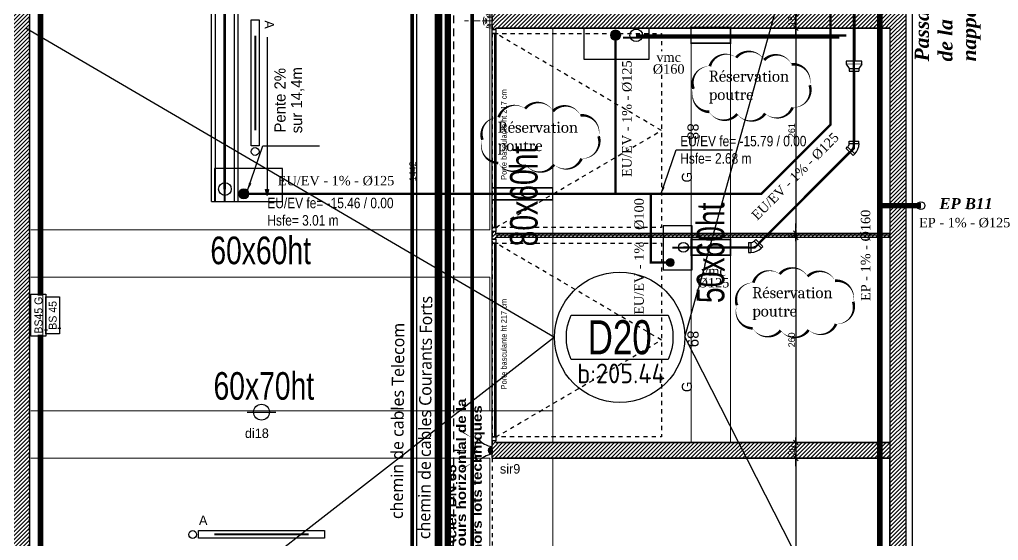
# Model space of a CAD drawing. Header units: centimetres. Extents: x 2452 to 16512, y -4226 to 6371.
# Drawn here: x 10836 to 12078, y 2597 to 3258 of the extents above; entities that cross this region are included whole.
import ezdxf
from ezdxf.enums import TextEntityAlignment as Align

# ---------------------------------------------------------------- set-up
doc = ezdxf.new("R2010")
doc.units = ezdxf.units.CM
doc.header["$PDMODE"] = 67
for name, pattern in [('ACAD_ISO02W100', [15, 12, -3]), ('prlm_ef', [0.165, 0.1, -0.065]), ('prlm_ep', [2.5, 1.25, -0.25, 0.25, -0.25, 0.25, -0.25]), ('prlm_eu', [2, 1.25, -0.25, 0.25, -0.25]), ('Style de ligne -1', [0.41664, 0.20828, -0.20836]), ('Style de ligne -11', [0.347222, 0.20828, -0.138942]), ('VW-01', [0.41656, 0.20828, -0.20828])]:
    doc.linetypes.add(name, pattern=pattern)
doc.layers.get('0').update_dxf_attribs({"color": 252, "lineweight": 18})
for name, color, linetype, lineweight in [('01_poutres', 40, 'Continuous', 20), ('01_texte_repere', 252, 'Continuous', 20), ('prlm-ELEC-BT', 1, 'Continuous', 25), ('prlm-ELEC-CFO', 1, 'Continuous', 25), ('prlm-ELEC-SSI', 6, 'Continuous', 25), ('prlm-TELECOM', 3, 'Continuous', 25)]:
    doc.layers.add(name, color=color, linetype=linetype, lineweight=lineweight)
for name, color, linetype in [('01_texte', 252, 'Continuous'), ('B GÈnÈral_Hatch', 252, 'Continuous'), ('B Général', 252, 'Continuous'), ('C ANNOTATIONS-cotation', 252, 'Continuous'), ('C ANNOTATIONS-prestations', 252, 'Continuous'), ('C ANNOTATIONS-texte', 252, 'Continuous'), ('prlm-BA', 30, 'Continuous'), ('prlm-CHAUFF', 30, 'Continuous'), ('prlm-EAU-EF', 161, 'Continuous'), ('prlm-EAU-EP', 141, 'Continuous'), ('prlm-EAU-EPEXT', 145, 'Continuous'), ('prlm-EAU-EUEV', 25, 'Continuous'), ('prlm-GT', 242, 'Continuous'), ('prlm-MOD', 64, 'Continuous'), ('prlm-VMC', 93, 'Continuous')]:
    doc.layers.add(name, color=color, linetype=linetype)
doc.layers.add('prlm-ZEROPLOT', color=254, linetype='Continuous', plot=False)
doc.styles.add('CEDREP', font='GILC____.TTF')
doc.styles.add('CEDTXT', font='isocp.shx')
doc.styles.add('CHAUFF', font='trebucbi.ttf', dxfattribs={"height": 0.001})
doc.styles.add('Eurostile', font='Eurosti.TTF')
doc.styles.add('prlm-eau-ef', font='ariblk.ttf', dxfattribs={"height": 18})
doc.styles.add('prlm-eau-ep', font='timesbi.ttf', dxfattribs={"height": 18})
doc.styles.add('prlm-eau-euev', font='pala.ttf', dxfattribs={"height": 18})
doc.styles.add('prlm-elec-cfo', font='comic.ttf', dxfattribs={"height": 12})
doc.styles.add('prlm-elec-ssi', font='comic.ttf', dxfattribs={"height": 12})
doc.styles.add('prlm-mod', font='cambriaz.ttf', dxfattribs={"height": 18})
doc.styles.add('prlm-vmc', font='pala.ttf', dxfattribs={"height": 14})
doc.styles.get("Standard").update_dxf_attribs({"font": 'isocp.shx', "height": 15})
doc.dimstyles.new('100é', dxfattribs={"dimtxt": 8.470801, "dimasz": 6.232178, "dimexe": 10, "dimexo": 25, "dimgap": 1, "dimtad": 1, "dimdec": 1, "dimtxsty": 'Eurostile', "dimblk": 'VW_SLASH', "dimblk1": 'VW_SLASH', "dimblk2": 'VW_SLASH', "dimcen": 0, "dimdle": 10, "dimazin": 0, "dimtfac": 1, "dimtdec": 1, "dimtix": 1, "dimtmove": 0, "dimatfit": 0, "dimldrblk": 'VW_FILLEDARROW', "dimfxl": 50.8, "dimfxlon": 1, "dimfrac": 2, "dimtolj": 1, "dimarcsym": 0})
doc.dimstyles.new('ISO-25', dxfattribs={"dimtxt": 2.5, "dimasz": 2.5, "dimexe": 1.25, "dimexo": 0.625, "dimtad": 1, "dimtxsty": 'Standard', "dimcen": 2.5, "dimadec": 0, "dimazin": 0, "dimtfac": 1, "dimtmove": 0, "dimatfit": 3, "dimfxl": 1, "dimarcsym": 0})
pattern_1 = [(45, (0, 0), (2.4253472, -2.6458333), [])]

# ---------------------------------------------------------------- blocks, each defined once
blk = doc.blocks.new('Parking Spaces-10')
at = {"layer": 'B Général', "linetype": 'Continuous'}
for p, q in [((0, 0), (0, 500)), ((263, 0), (263, 500)), ((263, 0), (263, 500)), ((526, 0), (526, 500)), ((0, 0), (263, 0)), ((263, 0), (526, 0))]:
    blk.add_line(p, q, dxfattribs=at)
at = {"layer": 'B Général', "extrusion": (0, 0, -1), "char_height": 14.12, "attachment_point": 5, "text_direction": (1, 0, 0), "line_spacing_factor": 0.894142, "style": 'Eurostile'}
for s, insert in [('88', (131.5, 250)), ('89', (394.5, 250))]:
    blk.add_mtext(s, dxfattribs=dict(at, insert=insert))
blk = doc.blocks.new('Porte basculante ht200cm')
at = {"layer": 'B Général', "linetype": 'Style de ligne -1', "ltscale": 25.4}
for p, q in [((-123, -2.5), (0, -212.5)), ((0, -212.5), (123, -2.5))]:
    blk.add_line(p, q, dxfattribs=at)
at = {"layer": 'B Général', "linetype": 'Continuous', "flags": 128}
for points in [[(-128, 2.5), (128, 2.5), (128, -2.5), (-128, -2.5)], [(-123, 2.5), (123, 2.5), (123, -0.5), (-123, -0.5)]]:
    blk.add_lwpolyline(points, close=True, dxfattribs=at)
at = {"layer": 'B Général', "flags": 128}
for points in [[(-128, 2.5), (-123, 2.5), (-123, -2.5), (-128, -2.5)], [(123, 2.5), (128, 2.5), (128, -2.5), (123, -2.5)]]:
    blk.add_lwpolyline(points, close=True, dxfattribs=at)
at = {"layer": 'B Général', "linetype": 'Style de ligne -1', "ltscale": 25.4, "flags": 128}
blk.add_lwpolyline([(-123, -2.5), (123, -2.5), (123, -212.5), (-123, -212.5)], close=True, dxfattribs=at)
at = {"layer": 'B Général', "insert": (-66, -238.4), "char_height": 12.9, "attachment_point": 1, "line_spacing_factor": 0.894142, "style": 'Eurostile'}
blk.add_mtext('G', dxfattribs=at)
at = {"layer": 'C ANNOTATIONS-prestations', "insert": (-62.6, -9), "char_height": 7.059, "attachment_point": 1, "line_spacing_factor": 0.894142, "style": 'Eurostile'}
blk.add_mtext('Porte basculante ht 217 cm', dxfattribs=at)
blk = doc.blocks.new('Parking Spaces-12')
at = {"layer": 'B Général', "linetype": 'Continuous'}
for p, q in [((0, 0), (0, 500)), ((357, 0), (357, 500)), ((0, 0), (357, 0))]:
    blk.add_line(p, q, dxfattribs=at)
at = {"layer": 'B Général', "insert": (178.5, 250), "char_height": 14.12, "attachment_point": 5, "line_spacing_factor": 0.894142, "style": 'Eurostile'}
blk.add_mtext('90', dxfattribs=at)
blk = doc.blocks.new('Groupe-129-1')
at = {"layer": 'C ANNOTATIONS-prestations', "linetype": 'Continuous'}
for p, q in [((10785.9, 3699.9), (10785.9, 3840.7)), ((10785.9, 3840.7), (10790.9, 3840.7)), ((10790.9, 3704.9), (10790.9, 3840.7)), ((10790.9, 3840.7), (10814.9, 3840.7)), ((10814.9, 3728.9), (10814.9, 3840.7)), ((10814.9, 3840.7), (10819.9, 3840.7)), ((10819.9, 3733.9), (10819.9, 3840.7)), ((11108.5, 3728.9), (10814.9, 3728.9)), ((11113.5, 3733.9), (10819.9, 3733.9)), ((11108.5, 3027.1), (11108.5, 3728.9)), ((11113.5, 3027.1), (11113.5, 3733.9)), ((11084.5, 3704.9), (10790.9, 3704.9)), ((11084.5, 3027.1), (11084.5, 3704.9)), ((11079.5, 3699.9), (10785.9, 3699.9)), ((11079.5, 3027.1), (11079.5, 3699.9)), ((11079.5, 3027.1), (11084.5, 3027.1)), ((11084.5, 3027.1), (11108.5, 3027.1)), ((11108.5, 3027.1), (11113.5, 3027.1))]:
    blk.add_line(p, q, dxfattribs=at)
blk = doc.blocks.new('Groupe-130-1')
at = {"layer": 'C ANNOTATIONS-prestations'}
blk.add_blockref('Groupe-129-1', (0, 0), dxfattribs=at)
at = {"layer": 'C ANNOTATIONS-prestations', "insert": (11031.9, 3448.1), "char_height": 9.412, "attachment_point": 1, "rotation": 90, "line_spacing_factor": 0.894142, "style": 'Eurostile'}
blk.add_mtext('Prévoir caissons CF2H\\Psur réseaux VMC ', dxfattribs=at)
blk = doc.blocks.new('xi.c125-45')
at = {"layer": 'prlm-VMC'}
for p, q in [((1.2, 18.1), (-0.8, 16.1)), ((8.1, 7.2), (-0.8, 16.1)), ((10.1, 9.2), (1.2, 18.1)), ((-6.2, 2.8), (-6.2, 0)), ((6.2, 2.8), (-6.2, 2.8)), ((6.2, 0), (-6.2, 0)), ((6.2, 2.8), (6.2, 0)), ((10.1, 9.2), (8.1, 7.2))]:
    blk.add_line(p, q, dxfattribs=at)
for radius in [18.8, 12.5, 6.25]:
    blk.add_arc((12.5, 2.8), radius, 135, 180, dxfattribs=at)
blk = doc.blocks.new('xi.epext')
at = {"layer": 'prlm-EAU-EPEXT', "color": 0, "linetype": 'ByBlock', "lineweight": -2}
blk.add_circle((0, 0), 5, dxfattribs=at)
blk = doc.blocks.new('xi.eu')
at = {"layer": 'prlm-EAU-EUEV', "linetype": 'ByBlock', "lineweight": -2}
h = blk.add_hatch(color=0, dxfattribs=at)
edge = h.paths.add_edge_path()
edge.add_arc((0, 0), 5, 0, 360)
at = {"layer": 'prlm-EAU-EUEV', "color": 0, "linetype": 'ByBlock', "lineweight": 5}
blk.add_circle((0, 0), 5, dxfattribs=at)
blk = doc.blocks.new('xi.vmcd125')
at = {"layer": 'prlm-VMC', "color": 0, "linetype": 'ByBlock', "lineweight": -2, "insert": (0, 0), "char_height": 12, "width": 37.848, "attachment_point": 2, "line_spacing_factor": 0.75, "style": 'prlm-vmc', "bg_fill": 3, "box_fill_scale": 1.1, "bg_fill_color": 256, "bg_fill_transparency": 0}
blk.add_mtext('vmc\\P%%C125', dxfattribs=at)
blk = doc.blocks.new('xi.vmcd160')
at = {"layer": 'prlm-VMC', "color": 0, "linetype": 'ByBlock', "lineweight": -2, "insert": (0, 0), "char_height": 12, "width": 38.038, "attachment_point": 2, "line_spacing_factor": 0.75, "style": 'prlm-vmc', "bg_fill": 3, "box_fill_scale": 1.1, "bg_fill_color": 256, "bg_fill_transparency": 0}
blk.add_mtext('vmc\\P%%C160', dxfattribs=at)
blk = doc.blocks.new('xi.r125-200')
at = {"layer": 'prlm-VMC'}
for p, q in [((-8.9, 10), (-12.7, 10)), ((-12.7, 10), (-12.7, -10)), ((-8.9, 10), (-3.4, 6.25)), ((-3.4, 6.25), (0, 6.25)), ((-3.4, -6.25), (-3.4, 6.25)), ((0, -6.25), (0, 6.25)), ((-12.7, -10), (-8.9, -10)), ((-8.9, -10), (-3.4, -6.25)), ((-3.4, -6.25), (0, -6.25))]:
    blk.add_line(p, q, dxfattribs=at)
at = {"layer": 'prlm-VMC', "const_width": 0.5}
blk.add_lwpolyline([(-8.9, -10.25), (-8.9, 10.25)], dxfattribs=at)
blk = doc.blocks.new('xi.chu')
at = {"layer": 'prlm-EAU-EUEV', "linetype": 'ByBlock', "lineweight": 5}
blk.add_hatch(color=0, dxfattribs=at).paths.add_polyline_path([(6.5, 0, 1), (-6.5, 0, 1)])
at = {"layer": 'prlm-EAU-EUEV', "color": 0, "linetype": 'ByBlock', "lineweight": 5}
blk.add_circle((0, 0), 6.5, dxfattribs=at)
blk = doc.blocks.new('A$C711F189D')
at = {"layer": '01_poutres', "color": 0}
for points in [[(2223, 955), (2223, -723)], [(2303, -467), (2303, -993)], [(2478.5, -467), (2478.5, -993)], [(2528.5, -467), (2528.5, -993)], [(1640.9, -723), (2223, -723)], [(1640.9, -783), (2223, -783)], [(2223, -783), (2223, -953)], [(1640.9, -953), (2303, -953)], [(1640.9, -1013), (2223, -1013)], [(2223, -1013), (2223, -1349.9)], [(2303, -1013), (2303, -1369.9)]]:
    blk.add_lwpolyline(points, dxfattribs=at)
at = {"layer": '01_texte', "color": 0}
for points in [[(2470.6, -859.4), (2731, 77)], [(1634.9, -467), (2305.3, -859.4)], [(2305.3, -859.4), (2305.3, -859.4), (1638.9, -1378)], [(2470.6, -859.4), (2731, -1369.9)]]:
    blk.add_lwpolyline(points, dxfattribs=at)
blk.add_lwpolyline([(2326.4, -831.3), (2449.5, -831.3, -0.21739), (2449.5, -887.5), (2326.4, -887.5, -0.21739), (2326.4, -831.3, 24.041595)], format="xyb", dxfattribs=at)
blk.add_circle((2388, -859.4), 82.7, dxfattribs=at)
for s, height, style, p in [('D20', 43.2, 'CEDREP', (2388, -859.4)), ('b:205.44', 25, 'CEDTXT', (2389.7, -905.3))]:
    blk.add_text(s, height=height, dxfattribs=dict(at, style=style)).set_placement(p, align=Align.MIDDLE_CENTER)
at = {"layer": '01_texte_repere', "color": 0, "char_height": 35, "width": 164.804, "attachment_point": 8, "style": 'CEDREP'}
for s, insert, rotation in [('80x60ht ', (2284.3, -680.2), 90), ('50x60ht ', (2521.3, -752.2), 90), ('60x60ht ', (1932.4, -767.2), 0.0002), ('60x70ht ', (1936.4, -939.2), 0.0002)]:
    blk.add_mtext(s, dxfattribs=dict(at, insert=insert, rotation=rotation))
blk = doc.blocks.new('xi.lumA')
at = {"layer": 'prlm-ELEC-CFO', "color": 0, "linetype": 'ByBlock', "lineweight": -2, "ltscale": 50}
blk.add_lwpolyline([(-80, -5), (-80, 5), (80, 5), (80, -5)], close=True, dxfattribs=at)
at = {"layer": 'prlm-ELEC-CFO', "color": 0, "linetype": 'ByBlock', "lineweight": 5, "ltscale": 50, "const_width": 2.6}
blk.add_lwpolyline([(-60, 0), (60, 0), (60, 0)], dxfattribs=at)
blk = doc.blocks.new('xi.dma')
at = {"layer": 'prlm-ELEC-CFO', "color": 0, "linetype": 'ACAD_ISO02W100', "lineweight": 5, "flags": 128}
for points in [[(0, 0), (0, 35)], [(-20, 0), (20, 0)]]:
    blk.add_lwpolyline(points, dxfattribs=at)
at = {"layer": 'prlm-ELEC-CFO', "color": 0, "linetype": 'ByBlock', "lineweight": 5}
for radius, start, end in [(9, 145, 191.803), (6.5, 145, 199.0387), (9, 55, 125), (5, 145, 207.3745), (6.5, 55, 125), (5, 55, 125), (5, 332.6255, 35), (6.5, 340.9613, 35), (9, 348.197, 35)]:
    blk.add_arc((0, 2.4), radius, start, end, dxfattribs=at)
blk = doc.blocks.new('xi.bs45')
at = {"layer": 'prlm-ELEC-SSI', "color": 0, "linetype": 'ByBlock', "lineweight": -2}
blk.add_lwpolyline([(-23.5, 17), (23.5, 17), (23.5, 0), (-23.5, 0)], close=True, dxfattribs=at)
at = {"layer": 'prlm-ZEROPLOT', "color": 254, "linetype": 'ByBlock', "lineweight": -2}
blk.add_lwpolyline([(-17, -2), (-17, 2)], dxfattribs=at)
at = {"layer": 'prlm-ELEC-SSI', "color": 0, "linetype": 'ByBlock', "lineweight": -2, "insert": (-0.2, 8.4), "char_height": 10, "width": 43.769, "attachment_point": 5, "style": 'prlm-elec-cfo', "bg_fill": 3, "box_fill_scale": 1, "bg_fill_color": 256, "bg_fill_transparency": 0}
blk.add_mtext('BS 45', dxfattribs=at)
blk = doc.blocks.new('xi.bs45g')
at = {"layer": 'prlm-ELEC-SSI', "color": 0, "linetype": 'ByBlock', "lineweight": -2}
blk.add_lwpolyline([(-26.5, 19), (26.5, 19), (26.5, 0), (-26.5, 0)], close=True, dxfattribs=at)
at = {"layer": 'prlm-ZEROPLOT', "color": 254, "linetype": 'ByBlock', "lineweight": -2}
blk.add_lwpolyline([(-19, -2), (-19, 2)], dxfattribs=at)
at = {"layer": 'prlm-ELEC-SSI', "color": 0, "linetype": 'ByBlock', "lineweight": -2, "insert": (0.1, 9.5), "char_height": 10, "width": 49.661, "attachment_point": 5, "style": 'prlm-elec-cfo', "bg_fill": 3, "box_fill_scale": 1, "bg_fill_color": 256, "bg_fill_transparency": 0}
blk.add_mtext('BS45 G', dxfattribs=at)
blk = doc.blocks.new('xi.sir')
at = {"layer": 'prlm-ELEC-SSI'}
blk.add_hatch(color=0, dxfattribs=at).paths.add_polyline_path([(-4.8, 0), (4.8, 0, 1)])
at = {"layer": 'prlm-ELEC-SSI', "color": 0, "flags": 128}
for points in [[(0, 30, 0, 2.25, 0), (0, 48.8, 0, 0, 0)], [(-15.9, 25.5, 0, 1.5, 0), (-23.8, 38.2, 0, 0, 0)], [(15.9, 25.5, 0, 1.5, 0), (23.8, 38.2, 0, 0, 0)]]:
    blk.add_lwpolyline(points, format="xyseb", dxfattribs=at)
blk.add_lwpolyline([(-4.8, 0), (4.8, 0)], dxfattribs=at)
at = {"layer": 'prlm-ELEC-SSI', "color": 0}
for centre, radius, start, end in [((0, 0), 22.5, 50.6187, 129.3813), ((-33, -4.1), 28.5, 8.2221, 48.8754), ((33, -4.1), 28.5, 131.1246, 171.7779), ((0, 0), 4.81, 0, 180)]:
    blk.add_arc(centre, radius, start, end, dxfattribs=at)
blk = doc.blocks.new('xi.DI')
at = {"layer": 'prlm-ELEC-SSI', "color": 0, "linetype": 'ByBlock', "lineweight": -2, "flags": 128}
blk.add_lwpolyline([(-18, 0), (18, 0)], dxfattribs=at)
at = {"layer": 'prlm-ELEC-SSI', "color": 0, "linetype": 'ByBlock', "lineweight": -2}
blk.add_circle((0, 0), 10, dxfattribs=at)
blk = doc.blocks.new('VW_SLASH')
at = {"linetype": 'ByBlock', "lineweight": -2}
blk.add_line((1.6, 0), (-1, 0), dxfattribs=at)
at = {"lineweight": 20, "flags": 128}
blk.add_lwpolyline([(0.5, 0.5), (-0.5, -0.5)], dxfattribs=at)
blk = doc.blocks.new('*D238')
at = {"layer": 'C ANNOTATIONS-cotation', "color": 0, "linetype": 'Continuous', "lineweight": -2, "transparency": 16777216}
blk.add_line((11821, 2695.2), (11821, 2350.8), dxfattribs=at)
at = {"layer": 'Defpoints', "color": 0, "linetype": 'Continuous', "transparency": 16777216}
for p in [(11899.5, 2701.4), (11821, 2344.6), (11899.5, 2344.6)]:
    blk.add_point(p, dxfattribs=at)
at = {"layer": 'C ANNOTATIONS-cotation', "color": 0, "linetype": 'Continuous', "lineweight": -2, "transparency": 16777216, "xscale": 6.232177734375, "yscale": 6.232177734375, "zscale": 6.232177734375}
for p, rotation in [((11821, 2701.4), 90), ((11821, 2344.6), 270)]:
    blk.add_blockref('VW_SLASH', p, dxfattribs=dict(at, rotation=rotation))
at = {"layer": 'C ANNOTATIONS-cotation', "color": 0, "linetype": 'Continuous', "lineweight": 5, "transparency": 16777216, "insert": (11815.8, 2523), "char_height": 8.47, "attachment_point": 5, "rotation": 90, "style": 'Eurostile'}
blk.add_mtext('\\A1;357', dxfattribs=at)
blk = doc.blocks.new('VW_FILLEDARROW')
at = {"linetype": 'Continuous'}
blk.add_hatch(color=250, dxfattribs=at).paths.add_polyline_path([(-1.6, 0.43), (0, 0), (-1.6, -0.43)])
at = {"flags": 128}
blk.add_lwpolyline([(-1.6, 0.43), (0, 0), (-1.6, -0.43)], close=True, dxfattribs=at)
blk = doc.blocks.new('*D239')
at = {"layer": 'C ANNOTATIONS-cotation', "color": 0, "linetype": 'Continuous', "lineweight": -2, "transparency": 16777216}
blk.add_line((11821, 2715.2), (11821, 2707.7), dxfattribs=at)
at = {"layer": 'Defpoints', "color": 0, "linetype": 'Continuous', "transparency": 16777216}
for p in [(11899.5, 2721.4), (11821, 2701.4), (11899.5, 2701.4)]:
    blk.add_point(p, dxfattribs=at)
at = {"layer": 'C ANNOTATIONS-cotation', "color": 0, "linetype": 'Continuous', "lineweight": -2, "transparency": 16777216, "xscale": 6.232177734375, "yscale": 6.232177734375, "zscale": 6.232177734375}
for p, rotation in [((11821, 2721.4), 90), ((11821, 2701.4), 270)]:
    blk.add_blockref('VW_SLASH', p, dxfattribs=dict(at, rotation=rotation))
at = {"layer": 'C ANNOTATIONS-cotation', "color": 0, "linetype": 'Continuous', "lineweight": 5, "transparency": 16777216, "insert": (11815.8, 2711.4), "char_height": 8.47, "attachment_point": 5, "rotation": 90, "style": 'Eurostile'}
blk.add_mtext('\\A1;20', dxfattribs=at)
blk = doc.blocks.new('*D240')
at = {"layer": 'C ANNOTATIONS-cotation', "color": 0, "linetype": 'Continuous', "lineweight": -2, "transparency": 16777216}
blk.add_line((11821, 2975.7), (11821, 2727.7), dxfattribs=at)
at = {"layer": 'Defpoints', "color": 0, "linetype": 'Continuous', "transparency": 16777216}
for p in [(11899.5, 2981.9), (11821, 2721.4), (11899.5, 2721.4)]:
    blk.add_point(p, dxfattribs=at)
at = {"layer": 'C ANNOTATIONS-cotation', "color": 0, "linetype": 'Continuous', "lineweight": -2, "transparency": 16777216, "xscale": 6.232177734375, "yscale": 6.232177734375, "zscale": 6.232177734375}
for p, rotation in [((11821, 2981.9), 90), ((11821, 2721.4), 270)]:
    blk.add_blockref('VW_SLASH', p, dxfattribs=dict(at, rotation=rotation))
at = {"layer": 'C ANNOTATIONS-cotation', "color": 0, "linetype": 'Continuous', "lineweight": 5, "transparency": 16777216, "insert": (11815.8, 2851.7), "char_height": 8.47, "attachment_point": 5, "rotation": 90, "style": 'Eurostile'}
blk.add_mtext('\\A1;260', dxfattribs=at)
blk = doc.blocks.new('*D241')
at = {"layer": 'C ANNOTATIONS-cotation', "color": 0, "linetype": 'Continuous', "lineweight": -2, "transparency": 16777216}
for p, q in [((11821, 2993.2), (11821, 2999.4)), ((11821, 2986.9), (11821, 2981.9)), ((11821, 2975.7), (11821, 2969.5))]:
    blk.add_line(p, q, dxfattribs=at)
at = {"layer": 'Defpoints', "color": 0, "linetype": 'Continuous', "transparency": 16777216}
for p in [(11821, 2981.9), (11899.5, 2981.9), (11908.1, 2986.9)]:
    blk.add_point(p, dxfattribs=at)
at = {"layer": 'C ANNOTATIONS-cotation', "color": 0, "linetype": 'Continuous', "lineweight": -2, "transparency": 16777216, "xscale": 6.232177734375, "yscale": 6.232177734375, "zscale": 6.232177734375}
for p, rotation in [((11821, 2986.9), 270), ((11821, 2981.9), 90)]:
    blk.add_blockref('VW_SLASH', p, dxfattribs=dict(at, rotation=rotation))
at = {"layer": 'C ANNOTATIONS-cotation', "color": 0, "linetype": 'Continuous', "lineweight": 5, "transparency": 16777216, "insert": (11815.8, 2984.4), "char_height": 8.47, "attachment_point": 5, "rotation": 90, "style": 'Eurostile'}
blk.add_mtext('\\A1;5', dxfattribs=at)
blk = doc.blocks.new('*D242')
at = {"layer": 'C ANNOTATIONS-cotation', "color": 0, "linetype": 'Continuous', "lineweight": -2, "transparency": 16777216}
blk.add_line((11821, 3241.2), (11821, 2993.2), dxfattribs=at)
at = {"layer": 'Defpoints', "color": 0, "linetype": 'Continuous', "transparency": 16777216}
for p in [(11908.1, 3247.4), (11821, 2986.9), (11908.1, 2986.9)]:
    blk.add_point(p, dxfattribs=at)
at = {"layer": 'C ANNOTATIONS-cotation', "color": 0, "linetype": 'Continuous', "lineweight": -2, "transparency": 16777216, "xscale": 6.232177734375, "yscale": 6.232177734375, "zscale": 6.232177734375}
for p, rotation in [((11821, 3247.4), 90), ((11821, 2986.9), 270)]:
    blk.add_blockref('VW_SLASH', p, dxfattribs=dict(at, rotation=rotation))
at = {"layer": 'C ANNOTATIONS-cotation', "color": 0, "linetype": 'Continuous', "lineweight": 5, "transparency": 16777216, "insert": (11815.8, 3117.2), "char_height": 8.47, "attachment_point": 5, "rotation": 90, "style": 'Eurostile'}
blk.add_mtext('\\A1;261', dxfattribs=at)
blk = doc.blocks.new('*D243')
at = {"layer": 'C ANNOTATIONS-cotation', "color": 0, "linetype": 'Continuous', "lineweight": -2, "transparency": 16777216}
blk.add_line((11821, 3259.2), (11821, 3253.7), dxfattribs=at)
at = {"layer": 'Defpoints', "color": 0, "linetype": 'Continuous', "transparency": 16777216}
for p in [(11908.1, 3265.4), (11821, 3247.4), (11908.1, 3247.4)]:
    blk.add_point(p, dxfattribs=at)
at = {"layer": 'C ANNOTATIONS-cotation', "color": 0, "linetype": 'Continuous', "lineweight": -2, "transparency": 16777216, "xscale": 6.232177734375, "yscale": 6.232177734375, "zscale": 6.232177734375}
for p, rotation in [((11821, 3265.4), 90), ((11821, 3247.4), 270)]:
    blk.add_blockref('VW_SLASH', p, dxfattribs=dict(at, rotation=rotation))
at = {"layer": 'C ANNOTATIONS-cotation', "color": 0, "linetype": 'Continuous', "lineweight": 5, "transparency": 16777216, "insert": (11815.8, 3256.4), "char_height": 8.47, "attachment_point": 5, "rotation": 90, "style": 'Eurostile'}
blk.add_mtext('\\A1;18', dxfattribs=at)
blk = doc.blocks.new('*D244')
at = {"layer": 'C ANNOTATIONS-cotation', "color": 0, "linetype": 'Continuous', "lineweight": -2, "transparency": 16777216}
blk.add_line((11821, 3519.7), (11821, 3271.7), dxfattribs=at)
at = {"layer": 'Defpoints', "color": 0, "linetype": 'Continuous', "transparency": 16777216}
for p in [(11908.1, 3525.9), (11821, 3265.4), (11908.1, 3265.4)]:
    blk.add_point(p, dxfattribs=at)
at = {"layer": 'C ANNOTATIONS-cotation', "color": 0, "linetype": 'Continuous', "lineweight": -2, "transparency": 16777216, "xscale": 6.232177734375, "yscale": 6.232177734375, "zscale": 6.232177734375}
for p, rotation in [((11821, 3525.9), 90), ((11821, 3265.4), 270)]:
    blk.add_blockref('VW_SLASH', p, dxfattribs=dict(at, rotation=rotation))
at = {"layer": 'C ANNOTATIONS-cotation', "color": 0, "linetype": 'Continuous', "lineweight": 5, "transparency": 16777216, "insert": (11815.8, 3395.7), "char_height": 8.47, "attachment_point": 5, "rotation": 90, "style": 'Eurostile'}
blk.add_mtext('\\A1;261', dxfattribs=at)
blk = doc.blocks.new('*D340')
at = {"layer": 'C ANNOTATIONS-cotation', "color": 0, "linetype": 'Continuous', "lineweight": -2, "transparency": 16777216}
for p, q in [((11346, 3786.4), (11330, 3786.4)), ((11340, 2350.8), (11340, 3780.2))]:
    blk.add_line(p, q, dxfattribs=at)
at = {"layer": 'Defpoints', "color": 0, "linetype": 'Continuous', "transparency": 16777216}
for p in [(11340, 3786.4), (11371, 3786.4), (11609, 2344.6)]:
    blk.add_point(p, dxfattribs=at)
at = {"layer": 'C ANNOTATIONS-cotation', "color": 0, "linetype": 'Continuous', "lineweight": -2, "transparency": 16777216, "xscale": 6.232177734375, "yscale": 6.232177734375, "zscale": 6.232177734375}
for p, rotation in [((11340, 3786.4), 90), ((11340, 2344.6), 270)]:
    blk.add_blockref('VW_SLASH', p, dxfattribs=dict(at, rotation=rotation))
at = {"layer": 'C ANNOTATIONS-cotation', "color": 0, "linetype": 'Continuous', "lineweight": 5, "transparency": 16777216, "insert": (11334.8, 3065.5), "char_height": 8.47, "attachment_point": 5, "rotation": 90, "style": 'Eurostile'}
blk.add_mtext('\\A1;1442', dxfattribs=at)

msp = doc.modelspace()

# ---------------------------------------------------------------- hatches: boundary and pattern name
at = {"layer": 'B GÈnÈral_Hatch', "linetype": 'Continuous'}
h = msp.add_hatch(dxfattribs=at)
h.set_pattern_fill('50_BETON', color=256, style=0, pattern_type=2)
h.set_pattern_definition(pattern_1)
h.paths.add_polyline_path([(11960.45, 5437.89), (11940.45, 5437.89), (11940.45, 2334.49), (11960.45, 2334.49)])
h = msp.add_hatch(dxfattribs=at)
h.set_pattern_fill('50_BETON', color=256, style=0, pattern_type=2)
h.set_pattern_definition(pattern_1)
h.paths.add_polyline_path([(10848.39, 1634), (10848.39, 3830.39), (10823.39, 3810.39), (10823.39, 1634)])
h = msp.add_hatch(dxfattribs=at)
h.set_pattern_fill('50_BETON', color=256, style=0, pattern_type=2)
h.set_pattern_definition(pattern_1)
h.paths.add_polyline_path([(11435.45, 3245.39), (11440.45, 3245.39), (11440.45, 3267.39), (11435.45, 3267.39)])
h = msp.add_hatch(dxfattribs=at)
h.set_pattern_fill('50_BETON', color=256, style=0, pattern_type=2)
h.set_pattern_definition(pattern_1)
h.paths.add_polyline_path([(11940.45, 3247.39), (11940.45, 3265.39), (11440.45, 3265.39), (11440.45, 3247.39)])
msp.add_hatch(color=250, dxfattribs=at).paths.add_polyline_path([(11152.01, 3042.5), (11150, 3035), (11147.99, 3042.5)])
h = msp.add_hatch(dxfattribs=at)
h.set_pattern_fill('50_BETON', color=256, style=0, pattern_type=2)
h.set_pattern_definition(pattern_1)
h.paths.add_polyline_path([(11435.45, 2979.39), (11440.45, 2979.39), (11440.45, 2989.39), (11435.45, 2989.39)])
h = msp.add_hatch(dxfattribs=at)
h.set_pattern_fill('50_BETON', color=256, style=0, pattern_type=2)
h.set_pattern_definition(pattern_1)
h.paths.add_polyline_path([(11940.45, 2986.89), (11440.45, 2986.89), (11440.45, 2981.89), (11940.45, 2981.89)])
h = msp.add_hatch(dxfattribs=at)
h.set_pattern_fill('50_BETON', color=256, style=0, pattern_type=2)
h.set_pattern_definition(pattern_1)
h.paths.add_polyline_path([(11435.45, 2723.39), (11435.45, 2701.39), (11440.45, 2721.39), (11440.45, 2723.39)])
h = msp.add_hatch(dxfattribs=at)
h.set_pattern_fill('50_BETON', color=256, style=0, pattern_type=2)
h.set_pattern_definition(pattern_1)
h.paths.add_polyline_path([(11940.45, 2721.39), (11440.45, 2721.39), (11435.45, 2701.39), (11940.45, 2701.39)])

# ---------------------------------------------------------------- linework, layer by layer
at = {"layer": 'B Général', "linetype": 'Continuous', "lineweight": 18}
for p, q in [((11960.45, 5437.89), (11960.45, 2334.49)), ((10848.39, 3830.39), (10848.39, 1634)), ((11435.45, 3245.39), (11435.45, 3267.39)), ((11440.45, 3245.39), (11440.45, 3247.39)), ((11440.45, 3247.39), (11940.45, 3247.39)), ((11940.45, 3247.39), (11940.45, 2334.49)), ((11435.45, 2979.39), (11435.45, 2989.39)), ((11440.45, 2986.89), (11440.45, 2989.39)), ((11440.45, 2986.89), (11940.45, 2986.89)), ((11440.45, 2979.39), (11440.45, 2981.89)), ((11440.45, 2981.89), (11940.45, 2981.89)), ((11435.45, 2701.39), (11435.45, 2723.39)), ((11440.45, 2721.39), (11440.45, 2723.39)), ((11440.45, 2721.39), (11940.45, 2721.39)), ((11435.45, 2701.39), (11940.45, 2701.39))]:
    msp.add_line(p, q, dxfattribs=at)
at = {"layer": 'B Général', "linetype": 'Continuous'}
for p, q in [((11960.45, 5437.89), (11960.45, 2334.49)), ((10848.39, 3830.39), (10848.39, 1634)), ((11435.45, 2701.39), (11435.45, 3525.89)), ((11435.45, 3245.39), (11435.45, 3267.39)), ((11440.45, 3245.39), (11435.45, 3245.39)), ((11440.45, 3245.39), (11440.45, 3247.39)), ((11440.45, 3247.39), (11940.45, 3247.39)), ((11940.45, 3247.39), (11940.45, 2334.49)), ((11150, 3236), (11150, 3035)), ((11440.45, 2989.39), (11435.45, 2989.39)), ((11435.45, 2979.39), (11435.45, 2989.39)), ((11440.45, 2986.89), (11440.45, 2989.39)), ((11440.45, 2986.89), (11940.45, 2986.89)), ((11440.45, 2979.39), (11440.45, 2981.89)), ((11440.45, 2981.89), (11940.45, 2981.89)), ((11940.45, 2981.89), (11940.45, 2986.89)), ((11440.45, 2979.39), (11435.45, 2979.39)), ((11440.45, 2723.39), (11435.45, 2723.39)), ((11435.45, 2701.39), (11435.45, 2723.39)), ((11440.45, 2731.39), (11440.45, 2723.39)), ((11440.45, 2721.39), (11940.45, 2721.39)), ((11435.45, 2701.39), (11940.45, 2701.39))]:
    msp.add_line(p, q, dxfattribs=at)
at = {"layer": 'B Général', "linetype": 'VW-01', "lineweight": 18, "ltscale": 25.4}
msp.add_line((11925.46, 2344.49), (11925.46, 4689.39), dxfattribs=at)
at = {"layer": 'B Général', "linetype": 'VW-01', "ltscale": 25.4, "flags": 128}
msp.add_lwpolyline([(10848.39, 3786.35), (11435.45, 3786.35), (11435.45, 2324.49), (10848.39, 2324.49)], close=True, dxfattribs=at)
at = {"layer": 'B Général', "flags": 128}
msp.add_lwpolyline([(11152.01, 3042.5), (11150, 3035), (11147.99, 3042.5)], close=True, dxfattribs=at)
at = {"layer": 'prlm-EAU-EP', "linetype": 'prlm_ep', "ltscale": 20, "flags": 128}
for points in [[(11889.93, 2324.49, 7, 7, 0), (11889.93, 2357.98, 7, 7, 0), (11927.69, 2357.98, 7, 7, 0), (11927.69, 2357.98, 7, 7, 0), (11927.69, 2357.98, 7, 7, 0), (11927.69, 3556.18, 7, 7, 0), (11979.7, 3556.18, 0, 0, 0)], [(10862.38, 2134.26, 7, 7, 0), (10862.38, 3287.13, 7, 7, 0), (9548.63, 3287.13, 7, 7, 0), (9548.63, 2927.19, 0, 0, 0)]]:
    msp.add_lwpolyline(points, format="xyseb", dxfattribs=at)
at = {"layer": 'prlm-EAU-EP', "linetype": 'prlm_ep', "ltscale": 20, "const_width": 7, "flags": 128}
msp.add_lwpolyline([(11979.7, 3022), (11927.69, 3022)], dxfattribs=at)
at = {"layer": 'prlm-EAU-EUEV', "linetype": 'prlm_eu', "ltscale": 50, "const_width": 3, "flags": 128}
for points in [[(11592.22, 3238.48), (11592.22, 3036.97)], [(11666.59, 2949.86), (11637.16, 2949.86), (11637.16, 3036.97)]]:
    msp.add_lwpolyline(points, dxfattribs=at)
at = {"layer": 'prlm-ELEC-CFO', "ltscale": 25}
for centre in [(11134.84, 3090.69), (11055.59, 2604.63)]:
    msp.add_circle(centre, 4.91, dxfattribs=at)
at = {"layer": 'prlm-GT'}
for points in [[(11083.39, 3027.11), (11169.39, 3027.11), (11169.39, 3069.13), (11083.39, 3069.13)], [(11689.44, 2996.58), (11652.44, 2996.58), (11652.44, 2940.53), (11689.44, 2940.53)]]:
    msp.add_lwpolyline(points, close=True, dxfattribs=at)
at = {"layer": 'prlm-MOD', "ltscale": 25}
for p, q in [((11894.37, 3185.78), (11894.37, 4024.99)), ((11895.37, 3185.78), (11895.37, 4024.57)), ((11095.96, 3027.11), (11095.96, 3716.36)), ((11096.96, 3027.11), (11096.96, 3717.36)), ((11601.86, 3235.89), (11875.87, 3235.89)), ((11601.86, 3234.89), (11875.87, 3234.89))]:
    msp.add_line(p, q, dxfattribs=at)
at = {"layer": 'prlm-MOD'}
for p, q in [((11894.37, 3095.06), (11894.37, 3185.78)), ((11895.37, 3094.64), (11895.37, 3185.78)), ((11768.81, 2969.51), (11894.37, 3095.06)), ((11769.23, 2968.51), (11895.37, 3094.64)), ((11664.56, 2969.51), (11768.81, 2969.51)), ((11664.56, 2968.51), (11769.23, 2968.51))]:
    msp.add_line(p, q, dxfattribs=at)
at = {"layer": 'prlm-MOD', "const_width": 2}
for points in [[(11687.95, 3228.14), (11687.95, 3248.14), (11737.95, 3248.14), (11737.95, 3228.14), (11687.95, 3228.14)], [(11512.44, 3044.47), (11512.44, 3029.47), (11435.45, 3029.47), (11435.45, 3044.47), (11512.44, 3044.47)], [(11687.95, 2959.01), (11687.95, 2979.01), (11737.95, 2979.01), (11737.95, 2959.01), (11687.95, 2959.01)]]:
    msp.add_lwpolyline(points, dxfattribs=at)
at = {"layer": 'prlm-MOD'}
for points in [[(11745.25, 3209.94, 0, 3.5, 0.5205671), (11711.83, 3198.92, 0, 3.5, 0.5205671), (11711.83, 3198.92, 0, 3.5, 0.5205671), (11691.16, 3170.33, 0, 3.5, 0.5205671), (11691.16, 3170.33, 0, 3.5, 0.5205671), (11711.14, 3141.06, 0, 3.5, 0.5205671), (11711.14, 3141.06, 0, 3.5, 0.5205671), (11746.63, 3138.31, 0, 3.5, 0.5205671), (11746.63, 3138.31, 0, 3.5, 0.5205671), (11782.11, 3139, 0, 3.5, 0.5205671), (11782.11, 3139, 0, 3.5, 0.5205671), (11816.91, 3146.57, 0, 3.5, 0.5205671), (11816.91, 3146.57, 0, 3.5, 0.5205671), (11838.62, 3174.81, 0, 3.5, 0.5205671), (11838.62, 3174.81, 0, 3.5, 0.5205671), (11815.53, 3201.33, 0, 3.5, 0.5205671), (11815.53, 3201.33, 0, 3.5, 0.5205671), (11780.74, 3206.84, 0, 3.5, 0.5205671), (11780.74, 3206.84, 0, 3.5, 0.5205671)], [(11477.37, 3145.13, 0, 3.5, 0.5205671), (11443.95, 3134.11, 0, 3.5, 0.5205671), (11443.95, 3134.11, 0, 3.5, 0.5205671), (11423.28, 3105.52, 0, 3.5, 0.5205671), (11423.28, 3105.52, 0, 3.5, 0.5205671), (11443.26, 3076.25, 0, 3.5, 0.5205671), (11443.26, 3076.25, 0, 3.5, 0.5205671), (11478.75, 3073.5, 0, 3.5, 0.5205671), (11478.75, 3073.5, 0, 3.5, 0.5205671), (11514.24, 3074.19, 0, 3.5, 0.5205671), (11514.24, 3074.19, 0, 3.5, 0.5205671), (11549.03, 3081.76, 0, 3.5, 0.5205671), (11549.03, 3081.76, 0, 3.5, 0.5205671), (11570.74, 3110, 0, 3.5, 0.5205671), (11570.74, 3110, 0, 3.5, 0.5205671), (11547.65, 3136.52, 0, 3.5, 0.5205671), (11547.65, 3136.52, 0, 3.5, 0.5205671), (11512.86, 3142.03, 0, 3.5, 0.5205671), (11512.86, 3142.03, 0, 3.5, 0.5205671)], [(11800.39, 2935.2, 0, 3.5, 0.5205671), (11766.98, 2924.18, 0, 3.5, 0.5205671), (11766.98, 2924.18, 0, 3.5, 0.5205671), (11746.3, 2895.59, 0, 3.5, 0.5205671), (11746.3, 2895.59, 0, 3.5, 0.5205671), (11766.29, 2866.32, 0, 3.5, 0.5205671), (11766.29, 2866.32, 0, 3.5, 0.5205671), (11801.77, 2863.57, 0, 3.5, 0.5205671), (11801.77, 2863.57, 0, 3.5, 0.5205671), (11837.26, 2864.26, 0, 3.5, 0.5205671), (11837.26, 2864.26, 0, 3.5, 0.5205671), (11872.06, 2871.83, 0, 3.5, 0.5205671), (11872.06, 2871.83, 0, 3.5, 0.5205671), (11893.76, 2900.07, 0, 3.5, 0.5205671), (11893.76, 2900.07, 0, 3.5, 0.5205671), (11870.68, 2926.59, 0, 3.5, 0.5205671), (11870.68, 2926.59, 0, 3.5, 0.5205671), (11835.88, 2932.1, 0, 3.5, 0.5205671), (11835.88, 2932.1, 0, 3.5, 0.5205671)]]:
    msp.add_lwpolyline(points, format="xyseb", close=True, dxfattribs=at)
at = {"layer": 'prlm-VMC', "ltscale": 25}
for p, q in [((11893.87, 4015.98), (11893.87, 3205.54)), ((11895.87, 4015.98), (11895.87, 3205.54)), ((11095.66, 3043), (11095.66, 3697.26)), ((11097.26, 3043), (11097.26, 3697.26)), ((11618.42, 3238.94), (11884.87, 3238.94)), ((11618.42, 3237.34), (11884.87, 3237.34)), ((11894.24, 3192.84), (11894.24, 3103.69)), ((11895.49, 3192.84), (11895.49, 3103.69)), ((11774.23, 2975.1), (11888.77, 3090.49)), ((11775.12, 2974.22), (11889.66, 3089.61)), ((11678.41, 2969.63), (11761.03, 2969.63)), ((11678.41, 2968.38), (11761.03, 2968.38))]:
    msp.add_line(p, q, dxfattribs=at)
at = {"layer": 'prlm-VMC'}
for centre, radius in [((11618.42, 3238.14), 8), ((11096.46, 3043), 8), ((11678.41, 2969.01), 6.25)]:
    msp.add_circle(centre, radius, dxfattribs=at)
at = {"layer": 'prlm-ZEROPLOT'}
msp.add_lwpolyline([(10820.39, 3517.39), (11968.45, 3517.39), (11968.45, 2312.49), (10820.39, 2312.49)], close=True, dxfattribs=at)

# ---------------------------------------------------------------- block references
at = {"layer": 'B Général'}
msp.add_blockref('Groupe-130-1', (0, 0), dxfattribs=at)
for name, p, rotation in [('Porte basculante ht200cm', (11437.95, 3117.39), 89.99999999668681), ('Porte basculante ht200cm', (11437.95, 2851.39), 89.99999999668681), ('Parking Spaces-12', (11940.45, 2344.39), 90)]:
    msp.add_blockref(name, p, dxfattribs=dict(at, rotation=rotation))
at = {"layer": 'B Général', "xscale": -1, "rotation": 90}
msp.add_blockref('Parking Spaces-10', (11940.45, 3247.39), dxfattribs=at)
at = {"layer": 'prlm-EAU-EPEXT'}
msp.add_blockref('xi.epext', (11979.7, 3022), dxfattribs=at)
at = {"layer": 'prlm-EAU-EUEV'}
for p in [(11592.22, 3238.48), (11120.4, 3036.97)]:
    msp.add_blockref('xi.chu', p, dxfattribs=at)
at = {"layer": 'prlm-EAU-EUEV', "ltscale": 50, "xscale": -1, "rotation": 180.2332849437198}
msp.add_blockref('xi.eu', (11661.59, 2949.86), dxfattribs=at)
at = {"layer": 'prlm-ELEC-CFO'}
for name, p, rotation in [('xi.dma', (11435.45, 3256.39), 90), ('xi.lumA', (11134.96, 3177.76), 270)]:
    msp.add_blockref(name, p, dxfattribs=dict(at, rotation=rotation))
msp.add_blockref('xi.lumA', (11142.92, 2604.89), dxfattribs=at)
at = {"layer": 'prlm-ELEC-SSI', "rotation": 0.001060557933219683}
msp.add_blockref('xi.DI', (11142.92, 2759.89), dxfattribs=at)
at = {"layer": 'prlm-ELEC-SSI', "lineweight": 20, "rotation": 89.99999999999999}
msp.add_blockref('xi.sir', (11435.45, 2711.39), dxfattribs=at)
at = {"layer": 'prlm-VMC', "rotation": 270}
msp.add_blockref('xi.r125-200', (11894.87, 3192.84), dxfattribs=at)
at = {"layer": 'prlm-VMC', "ltscale": 25}
for p, rotation in [((11894.87, 3103.69), 180), ((11774.67, 2974.66), 135)]:
    msp.add_blockref('xi.c125-45', p, dxfattribs=dict(at, rotation=rotation))

# ---------------------------------------------------------------- texts
at = {"layer": 'C ANNOTATIONS-texte', "color": 7, "insert": (11159.34, 3155.77), "char_height": 14.118, "width": 156.302, "attachment_point": 2, "rotation": 90, "line_spacing_factor": 0.894142, "style": 'Eurostile'}
msp.add_mtext('Pente 2%\\Psur 14,4m\\P', dxfattribs=at)
at = {"layer": 'prlm-CHAUFF', "insert": (11306.75, 2624.31), "char_height": 15.4811, "attachment_point": 1, "rotation": 89.50132, "style": 'CHAUFF'}
msp.add_mtext_dynamic_manual_height_columns('chemin de cables Telecom', width=325.2017, gutter_width=75, heights=[0], dxfattribs=at)
at = {"layer": 'prlm-EAU-EF', "color": 5, "linetype": 'prlm_ef', "ltscale": 100, "insert": (11378.22, 2443.96), "char_height": 12, "width": 543.6853, "attachment_point": 1, "rotation": 90, "style": 'prlm-eau-ef'}
msp.add_mtext('Colonne séche Acier DN 65', dxfattribs=at)
at = {"layer": 'prlm-EAU-EP', "insert": (11971.81, 3205.06), "char_height": 18, "attachment_point": 1, "rotation": 90, "style": 'prlm-eau-ep'}
msp.add_mtext_dynamic_manual_height_columns('Passage des EP et de la VMC en nappe', width=225.9332, gutter_width=90, heights=[0], dxfattribs=at)
at = {"layer": 'prlm-EAU-EP', "insert": (11903.49, 2900.99), "char_height": 12, "width": 151.0859, "attachment_point": 1, "rotation": 90, "style": 'prlm-eau-euev'}
msp.add_mtext('EP - 1% - %%C160', dxfattribs=at)
at = {"layer": 'prlm-EAU-EP', "insert": (11977.43, 3006.51), "char_height": 12, "width": 151.0859, "attachment_point": 1, "style": 'prlm-eau-euev'}
msp.add_mtext('EP - 1% - %%C125', dxfattribs=at)
at = {"layer": 'prlm-EAU-EPEXT', "insert": (12003.15, 3031.54), "char_height": 14, "width": 86.1947, "attachment_point": 1, "style": 'prlm-eau-ep'}
msp.add_mtext('EP B11', dxfattribs=at)
at = {"layer": 'prlm-EAU-EUEV', "char_height": 12, "width": 190.7565, "attachment_point": 1, "style": 'prlm-eau-euev'}
for s, insert, rotation in [('EU/EV - 1% - %%C125', (11600.6, 3058.43), 90), ('EU/EV - 1% - %%C125', (11763.53, 3011.29), 45), ('EU/EV - 1% - %%C100', (11616.06, 2883.52), 90)]:
    msp.add_mtext(s, dxfattribs=dict(at, insert=insert, rotation=rotation))
at = {"layer": 'prlm-EAU-EUEV', "style": 'prlm-eau-euev'}
for s, insert, char_height, width, attachment_point in [('\\pxt15000;{\\fArial Narrow|b0|i0|c0|p34;EU/EV fe= -15.79 / 0.00 Hsfe= 2.68 m}', (11674.3, 3092.83), 13.2, 176.441, 4), ('EU/EV - 1% - %%C125', (11163.48, 3059.75), 12, 190.7565, 1), ('\\pxt15000;{\\fArial Narrow|b0|i0|c0|p34;EU/EV fe= -15.46 / 0.00 Hsfe= 3.01 m}', (11150.36, 3014.27), 13.2, 176.441, 4)]:
    msp.add_mtext(s, dxfattribs=dict(at, insert=insert, char_height=char_height, width=width, attachment_point=attachment_point))
at = {"layer": 'prlm-ELEC-BT', "linetype": 'prlm_ef', "ltscale": 100, "insert": (11341.47, 2598.82), "char_height": 15.4811, "attachment_point": 1, "rotation": 89.50132, "style": 'CHAUFF'}
msp.add_mtext_dynamic_manual_height_columns('chemin de cables Courants Forts', width=395.6489, gutter_width=75, heights=[0], dxfattribs=at)
at = {"layer": 'prlm-MOD', "char_height": 14, "width": 1.3263, "attachment_point": 1, "style": 'prlm-mod'}
for insert in [(11710.47, 3193.32), (11765.61, 2918.58)]:
    msp.add_mtext('Réservation\\Ppoutre', dxfattribs=dict(at, insert=insert))
at = {"layer": 'prlm-MOD', "insert": (11442.59, 3128.51), "char_height": 14, "width": 1.3263, "attachment_point": 1, "rotation": 360, "style": 'prlm-mod'}
msp.add_mtext('Réservation\\Ppoutre', dxfattribs=at)
at = {"layer": 'prlm-MOD', "linetype": 'prlm_ef', "ltscale": 100, "insert": (11390.43, 2442.44), "char_height": 12, "width": 345.1091, "attachment_point": 1, "rotation": 90, "style": 'prlm-eau-ef'}
msp.add_mtext('Flocage du parcours horizontal de la colonne sèche hors lots techniques', dxfattribs=at)

# ---------------------------------------------------------------- dimensions: what is measured, and where the dimension line sits
at = {"layer": 'C ANNOTATIONS-cotation', "color": 7, "linetype": 'Continuous', "lineweight": 5}
for base, p1, p2, picture, middle in [((11821.0169459, 3265.44811394), (11908.13019468, 3525.94811396), (11908.13019466, 3265.44811394), '*D244', (11815.78154551, 3395.69811395)), ((11821.02, 3247.45), (11908.13, 3265.45), (11908.13, 3247.45), '*D243', (11815.78, 3256.45)), ((11821.01694589, 2986.94811395), (11908.13019466, 3247.44811396), (11908.13019466, 2986.94811395), '*D242', (11815.78154549, 3117.19811396)), ((11821.02, 2981.95), (11908.13, 2986.95), (11899.47, 2981.95), '*D241', (11815.78, 2984.45)), ((11821.01694587, 2721.44811396), (11899.46994063, 2981.94811395), (11899.46994063, 2721.44811396), '*D240', (11815.78154548, 2851.69811396)), ((11821.02, 2701.45), (11899.47, 2721.45), (11899.47, 2701.45), '*D239', (11815.78, 2711.45)), ((11821.02, 2344.55), (11899.47, 2701.45), (11899.47, 2344.55), '*D238', (11815.78, 2523))]:
    dim = msp.add_linear_dim(base=base, p1=p1, p2=p2, angle=90, dimstyle='100é', override={"dimtxt": 8.470801, "dimdec": 0, "dimpost": '<>', "dimtxsty": 'Eurostile', "dimse1": 1, "dimse2": 1, "dimtmove": 2}, dxfattribs=at)
    dim.commit()
    dim.dimension.update_dxf_attribs({"geometry": picture, "text_midpoint": middle})

# ---------------------------------------------------------------- leaders
at = {"layer": 'prlm-EAU-EUEV'}
for points in [[(11125.35, 3041.18), (11144.59, 3097.74), (11216.33, 3097.74)], [(11649.81, 3036.26), (11669.05, 3092.83), (11740.79, 3092.83)]]:
    msp.add_leader(points, dimstyle='ISO-25', override={"dimasz": 10, "dimgap": 0.625, "dimtad": 0}, dxfattribs=at)

# ---------------------------------------------------------------- next in the draw order: block references
at = {"layer": 'prlm-VMC'}
for name, p in [('xi.vmcd160', (11659.61, 3216.46)), ('xi.vmcd125', (11716.46, 2945.23))]:
    msp.add_blockref(name, p, dxfattribs=at)

# ---------------------------------------------------------------- next in the draw order: linework, layer by layer
at = {"layer": 'prlm-EAU-EF', "linetype": 'prlm_ef', "ltscale": 100, "const_width": 4, "flags": 128}
msp.add_lwpolyline([(7096.34, 3799.24), (7096.34, 3849.77), (7096.34, 4051.75), (11381.54, 4051.75), (11381.54, 1665.27), (11865.51, 1665.27), (11642.53, 304.31), (12400.42, 170.63), (12305.13, -393.05)], dxfattribs=at)
at = {"layer": 'prlm-EAU-EF', "linetype": 'prlm_ef', "ltscale": 300, "const_width": 5, "flags": 128}
msp.add_lwpolyline([(11410.25, 3960.75), (11410.25, 1695.35), (11892.28, 1695.35)], dxfattribs=at)
at = {"layer": 'prlm-EAU-EUEV', "linetype": 'prlm_eu', "ltscale": 50, "const_width": 3, "flags": 128}
msp.add_lwpolyline([(11120.4, 3036.97), (11777.06, 3036.97), (11865.13, 3125.04), (11865.13, 4061.79), (11876.49, 4061.79), (11876.49, 4704.41), (11929.05, 4704.41), (11929.05, 4927.57)], dxfattribs=at)
at = {"layer": 'prlm-GT'}
msp.add_lwpolyline([(11552.45, 3247.39), (11634.45, 3247.39), (11634.45, 3207.39), (11552.45, 3207.39)], close=True, dxfattribs=at)
at = {"layer": 'prlm-MOD', "linetype": 'prlm_ef', "ltscale": 100, "flags": 128}
for points in [[(7091.34, 3799.24), (7091.34, 3849.77), (7091.34, 4056.75), (11386.54, 4056.75), (11386.54, 1670.27), (11871.4, 1670.27), (11648.27, 308.38), (12406.18, 174.69), (12310.06, -393.89)], [(7101.34, 3799.24), (7101.34, 3849.77), (7101.34, 4046.75), (11376.54, 4046.75), (11376.54, 1660.27), (11859.63, 1660.27), (11636.8, 300.25), (12394.66, 166.56), (12300.2, -392.22)]]:
    msp.add_lwpolyline(points, dxfattribs=at)

# ---------------------------------------------------------------- next in the draw order: block references
at = {"layer": 'prlm-BA'}
msp.add_blockref('A$C711F189D', (9209.48, 3714.39), dxfattribs=at)

# ---------------------------------------------------------------- next in the draw order: block references
at = {"layer": 'prlm-ELEC-SSI', "rotation": 90}
msp.add_blockref('xi.bs45', (10886.4, 2882.96), dxfattribs=at)

# ---------------------------------------------------------------- next in the draw order: texts
at = {"layer": 'prlm-ELEC-CFO', "lineweight": 20, "insert": (11158.82, 3251.74), "char_height": 12, "attachment_point": 2, "rotation": 270, "line_spacing_factor": 0.8, "style": 'prlm-elec-cfo', "bg_fill": 3, "box_fill_scale": 0.95, "bg_fill_color": 256, "bg_fill_transparency": 0}
msp.add_mtext('A', dxfattribs=at)
at = {"layer": 'prlm-ELEC-CFO', "lineweight": 20, "insert": (11068.94, 2628.74), "char_height": 12, "attachment_point": 2, "line_spacing_factor": 0.8, "style": 'prlm-elec-cfo', "bg_fill": 3, "box_fill_scale": 0.95, "bg_fill_color": 256, "bg_fill_transparency": 0}
msp.add_mtext('A', dxfattribs=at)
at = {"layer": 'prlm-ELEC-SSI', "lineweight": 20, "insert": (11137.07, 2739.16), "char_height": 12, "attachment_point": 2, "rotation": 0.00106, "line_spacing_factor": 0.8, "style": 'prlm-elec-ssi', "bg_fill": 3, "box_fill_scale": 0.95, "bg_fill_color": 256, "bg_fill_transparency": 0}
msp.add_mtext('{di18}', dxfattribs=at)
at = {"layer": 'prlm-ELEC-SSI', "lineweight": 20, "insert": (11458.39, 2693.98), "char_height": 12, "attachment_point": 2, "line_spacing_factor": 0.8, "style": 'prlm-elec-ssi', "bg_fill": 3, "box_fill_scale": 0.95, "bg_fill_color": 256, "bg_fill_transparency": 0}
msp.add_mtext('{sir9\\P}', dxfattribs=at)

# ---------------------------------------------------------------- next in the draw order: block references
at = {"layer": 'prlm-ELEC-SSI', "rotation": 90}
msp.add_blockref('xi.bs45g', (10869.4, 2882.96), dxfattribs=at)

# ---------------------------------------------------------------- next in the draw order: dimensions: what is measured, and where the dimension line sits
at = {"layer": 'C ANNOTATIONS-cotation', "color": 7, "linetype": 'Continuous', "lineweight": 5}
dim = msp.add_linear_dim(base=(11340.02, 3786.41), p1=(11609.02, 2344.55), p2=(11371.02, 3786.41), angle=270, dimstyle='100é', override={"dimtxt": 8.470801, "dimdec": 0, "dimpost": '<>', "dimtxsty": 'Eurostile', "dimse1": 1, "dimtmove": 2}, dxfattribs=at)
dim.commit()
dim.dimension.update_dxf_attribs({"geometry": '*D340', "text_midpoint": (11334.78, 3065.48)})

# ---------------------------------------------------------------- next in the draw order: linework, layer by layer
at = {"layer": 'prlm-ELEC-BT', "linetype": 'Style de ligne -11', "ltscale": 100}
for points, const_width in [([(9482.39, 3792.81), (9482.39, 3935.36), (11377.81, 3935.36), (11377.81, 2085.51), (11242.88, 2085.51), (11242.88, 1071.86), (11404.83, 856.5), (11292.84, 205.44), (12347.41, 13.77), (12256.31, -558.83)], 5), ([(9505.71, 3788.87), (9505.71, 3922.99), (11367.57, 3922.99), (11367.57, 2096.73), (11233, 2096.73), (11233, 1063.93), (11386.28, 866.21), (11269.56, 193.51), (12324.16, 3.61), (12260.98, -388.17)], 10)]:
    msp.add_lwpolyline(points, dxfattribs=dict(at, const_width=const_width))
at = {"layer": 'prlm-TELECOM', "linetype": 'Style de ligne -11', "ltscale": 100, "const_width": 5}
msp.add_lwpolyline([(9565.68, 3790.19), (9565.68, 3879.15), (11334.15, 3879.15), (11334.15, 2075.8), (11250.74, 2075.8), (11250.74, 1067.56), (11398.15, 857.07), (11282.69, 200.69), (12337.21, 7.94), (12262.58, -452.24)], dxfattribs=at)

doc.saveas('drawing.dxf')
